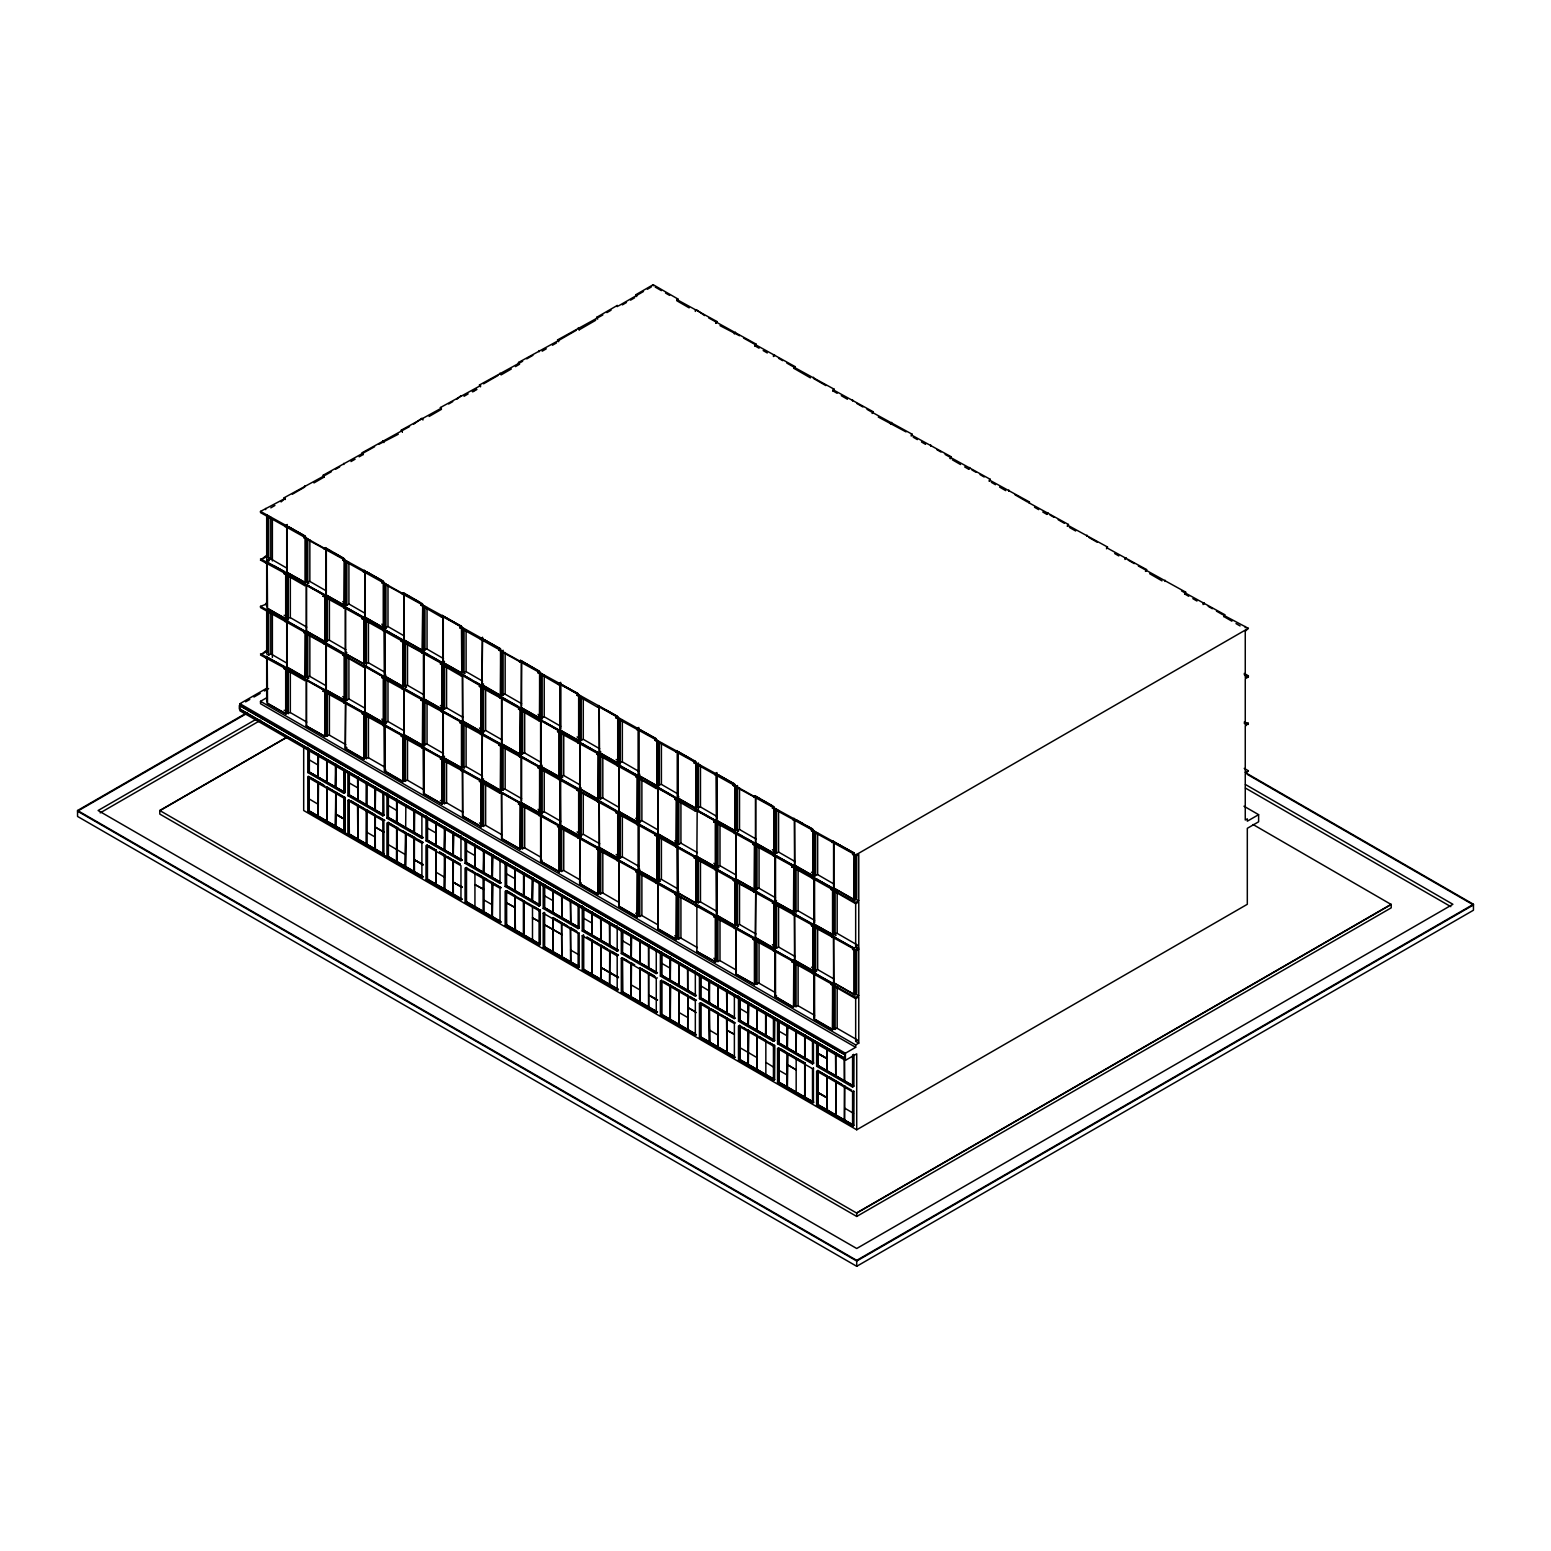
<?xml version="1.0" encoding="UTF-8"?>
<svg xmlns="http://www.w3.org/2000/svg" width="1551" height="1551" viewBox="0 0 1551 1551"><rect width="100%" height="100%" fill="white"/><g stroke="black" fill="none" stroke-linecap="round" stroke-linejoin="round"><path stroke-width="1.5" d="M500.023 648.492L498.995 650.276L500.023 648.492L442.462 616.445L441.434 617.046L420.864 605.181L421.891 603.397L403.396 592.715L402.368 593.316L342.752 560.066L343.779 558.302L325.283 547.619L324.256 548.201L260.51 512.605L260.51 511.403L285.19 498.356L281.08 501.923M285.19 499.538L284.163 497.755L324.256 475.808L324.256 476.991L313.961 482.923M324.256 476.991L323.228 475.207L374.625 446.727M362.275 452.659L363.302 454.443L362.275 452.659L409.561 426.544M401.341 430.112L402.368 431.895L401.341 430.112L441.434 408.146L440.406 407.545L441.434 409.328L429.104 416.463M440.406 407.545L480.5 385.598L480.5 386.781L479.453 384.997L522.629 361.267M518.519 363.632L518.519 362.449L558.612 340.503L558.612 341.685L557.585 339.902L602.816 314.969M596.65 318.537L596.65 317.354L617.201 305.489L618.229 306.07L643.471 291.491M636.724 296.571L635.697 294.806L653.184 284.705L677.845 298.955L676.818 300.739L689.148 307.854M292.383 494.207L304.713 487.072L304.713 485.89M325.283 475.207L331.449 471.64M335.559 469.274L339.669 466.909M378.735 444.342L398.258 434.261M413.671 424.179L421.891 418.227M448.627 403.997L452.737 401.612M456.847 399.247L460.957 395.679M483.582 383.814L497.968 375.516M526.739 358.882L532.904 355.334M559.64 339.902L576.08 330.402M606.926 312.604L611.036 310.219M647.349 289.261L651.246 287.013M270.805 507.856L274.915 505.471M350.972 461.558L355.082 459.193M359.192 456.808L363.302 454.443M464.04 396.281L468.15 393.896M472.26 391.531L476.37 389.165M511.326 368.983L501.051 374.915L501.051 373.733M515.436 366.598L519.546 364.233L518.519 362.449M542.171 351.185L546.282 348.801M552.447 345.233L556.557 342.868M578.135 328.036L579.163 329.82L595.623 320.32M622.339 304.888L626.449 302.503M630.559 300.138L634.669 297.773M472.784 391.821L476.894 389.456M260.51 511.403L304.713 535.735L303.686 537.518L304.713 535.735M677.845 298.955L676.818 299.537L716.911 321.503L715.883 323.287L716.911 321.503M324.256 594.498L323.228 596.282L324.256 594.498L260.51 560.066L266.694 555.336M260.51 560.066L266.694 556.518M260.51 558.883L285.19 571.951L284.163 573.715L304.713 585.599L305.741 584.998L363.302 617.046L362.275 618.83L363.302 617.046M287.245 568.383L270.805 558.883L268.75 560.066L266.694 558.883L266.694 514.913M286.004 618.946L267.199 608.438L267.199 562.16L267.509 608.263L286.004 618.946L286.004 572.649M303.686 537.518L382.845 580.85L381.817 582.633L382.845 580.85M344.593 559L344.283 605.472L325.788 594.789L325.788 548.492L330.208 550.702M284.163 573.715L285.19 573.133M287.032 572.067L286.722 525.944L286.722 572.241L305.547 582.749L305.547 536.452M421.891 698.357L420.864 700.121L421.891 698.357L364.33 666.31L363.302 666.891L342.752 655.026L343.779 653.242L325.283 642.56L324.256 643.161L260.51 607.546L260.51 606.363L266.694 603.998M708.691 317.936L755.977 344.051L754.949 345.834L755.977 344.051M342.752 560.066L343.779 559.484M719.994 325.652L739.517 335.753M286.722 572.241L305.547 582.749M306.768 538.061L306.768 582.032L307.796 581.431M326.311 590.931L309.851 581.431L306.768 582.032M325.07 595.216L324.76 641.668L306.264 630.986L306.264 584.708L323.015 594.014M308.823 583.215L307.796 583.816L307.796 538.643M383.659 627.845L364.853 617.337L364.853 571.059L365.164 617.162L383.659 627.845L383.659 581.547M325.788 594.789L344.593 605.297M260.51 606.363L305.547 631.412L305.237 677.884L286.722 667.201L286.722 620.904L287.032 667.008L305.547 677.69M306.768 627.127L290.328 617.647L287.245 618.229M743.627 338.118L795.023 366.598L793.996 368.382L795.023 366.598M324.256 689.458L323.228 691.223L324.256 689.458L260.51 655.026L266.694 650.276M262.565 653.843L266.694 651.459M342.752 601.614L346.862 605.181L348.917 603.998L365.357 613.479M323.228 596.282L402.368 639.594L401.341 641.377L402.368 639.594M303.686 632.478L304.713 630.695L303.686 632.478L363.302 665.709L364.33 665.108L382.845 675.79L381.817 677.574L461.791 721.622M306.264 630.986L325.07 641.494M260.51 653.843L285.19 666.891L284.163 668.675L304.713 680.54L305.741 679.958L364.136 712.704M266.694 609.873L266.694 653.843L268.75 655.026L270.805 653.843L287.245 663.343M286.004 713.906L267.199 703.398L267.199 657.101L267.509 703.223L286.004 713.906L286.004 667.609M381.817 582.633L460.957 625.945L459.93 627.728L460.957 625.945M422.725 606.422L422.415 650.567L403.919 639.884L403.919 593.606L418.615 601.73M326.311 596.805L326.311 640.776L327.339 640.195M326.311 640.776L329.394 640.195L345.834 649.695M284.163 668.675L285.19 668.093M1243.96 806.21L1258.617 814.663L1258.617 821.797L1247.314 828.312L1247.314 904.291L856.714 1129.787L856.714 1053.827L845.392 1060.361L239.959 710.823L239.959 703.689L267.237 687.946M245.601 701.847L249.789 699.443M253.957 697.039L260.219 693.413M264.407 691.009L268.575 688.586M834.089 389.165L833.061 390.93L834.089 389.165L793.996 367.199M420.864 605.181L421.891 604.58M422.725 604.115L422.415 650.567M404.423 636.046L387.983 626.546L385.928 627.728L381.817 624.161M260.51 701.323L855.667 1044.928L855.667 1047.313L260.51 703.689L260.51 701.323L266.791 697.698M362.275 618.83L421.891 652.06L422.919 651.459L441.434 662.141L440.406 663.925L460.957 675.79L461.985 675.208L500.023 697.155L501.051 696.573L519.546 707.256L518.519 709.04L539.089 720.905L540.116 720.304L597.678 752.351L596.65 754.135L597.678 752.351M403.182 686.608L384.377 676.1L384.377 629.803L384.687 675.926L403.182 686.608L403.182 640.311M342.752 655.026L343.779 654.425M363.826 617.938L345.311 607.255L345.311 653.553L364.136 664.041L364.136 620.07M306.768 633.002L306.768 676.992L307.796 676.391M1244.232 722.087L1248.342 723.27L1245.259 726.236L1245.259 772.534L1473.45 904.291L1473.45 910.224L856.714 1266.295L77.55 816.446L77.55 810.514L247.443 712.432M326.311 685.891L309.851 676.391L306.768 676.992M79.644 809.971L245.349 714.313M308.823 678.175L307.796 678.776L307.796 633.603M256.574 719.024L98.101 810.514L856.714 1248.497L1452.899 904.291L1245.434 784.496M100.195 812.879L260.742 720.168M403.919 639.884L422.725 650.392M345.311 653.553L364.136 664.041M365.357 619.353L365.357 663.343L366.385 662.742M384.9 672.242L368.44 662.742L365.357 663.343M383.659 722.805L364.853 712.297L364.853 665.999L365.164 712.122L383.659 722.805L383.659 676.507M326.098 689.575L325.788 643.452L325.788 689.749L344.593 700.257L344.593 656.267M287.245 669.218L287.245 713.189L288.273 712.588L284.163 710.222M287.245 713.189L290.328 712.588L306.768 722.087M872.127 413.497L873.155 411.713L833.061 389.747M424.974 649.094L423.946 649.695L427.048 649.094L443.489 658.593M401.341 641.377L480.5 684.708L479.453 686.473L480.5 684.708M431.973 656.926L442.248 662.859L441.938 709.33L423.442 698.648L423.442 652.351L427.863 654.561M381.817 677.574L382.845 676.992M325.788 689.749L344.593 700.257M342.752 696.573L346.862 700.121L348.917 698.939L365.357 708.439M323.228 691.223L403.182 735.271L402.892 781.723L384.377 771.041L384.377 724.763L384.687 770.866L403.182 781.549M364.136 715.03L363.826 759.176L345.311 748.493L345.621 702.021M856.714 1216.449L856.714 1212.882L1391.208 904.291L1391.208 907.839L856.714 1216.449L159.792 814.081L159.792 810.514L286.974 737.074M322.705 689.148L306.264 679.648L306.264 725.946L325.07 736.454L325.07 690.156M159.792 810.727L286.974 737.287M873.155 411.713L872.127 412.295L912.221 434.261L911.193 436.044M459.93 627.728L519.546 660.959L520.574 660.358L539.089 671.04L538.061 672.824L558.612 684.708L559.64 684.107L617.201 716.155L616.174 717.939L617.201 716.155M500.837 651.517L500.527 695.682L482.031 684.999L482.342 638.527M440.406 663.925L441.434 663.343M461.791 672.94L461.481 626.837L442.966 616.154L442.966 662.451L461.791 672.94L461.791 626.662L443.276 615.98L443.276 662.258M404.423 641.92L404.423 685.891L405.451 685.29M423.946 694.79L407.506 685.29L404.423 685.891M422.725 745.352L403.919 734.844L403.919 688.566L404.21 734.67L422.725 745.352L422.725 701.382M406.478 687.074L405.451 687.675L405.451 642.502M362.275 713.79L363.302 712.006L362.275 713.79L442.248 757.819M306.264 725.946L325.07 736.454M326.311 691.765L326.311 735.736L327.339 735.155M326.311 735.736L329.394 735.155L345.834 744.635M309.347 759.893L317.974 764.992M878.293 417.045L906.036 431.895M463.012 628.252L463.012 672.242L464.04 671.641M482.555 681.141L466.095 671.641L463.012 672.242M481.314 731.704L462.508 721.196L462.508 674.898L462.818 721.021L481.314 731.704L481.314 685.406M465.067 673.425L464.04 674.026L464.04 628.853M422.725 699.055L422.415 745.527M423.442 698.648L442.248 709.156M404.423 730.986L387.983 721.486L385.928 722.688L381.817 719.121M345.311 748.493L345.834 655.569M307.796 772.534L308.823 771.933L344.807 792.716L343.779 793.298L307.796 772.534L307.796 747.291M345.02 792.348L309.037 771.933L344.71 792.542L345.02 769.567M422.046 877.847L307.796 811.696L307.796 777.284L308.823 776.683L308.823 811.115L344.807 831.879L344.807 797.466L326.873 786.958L326.912 821.429L326.912 787.249L333.736 791.184M308.94 776.857L309.25 810.863L307.796 811.696M318.285 776.935L317.974 753.96M912.221 434.261L911.193 434.862L951.267 456.808L950.24 458.592L951.267 456.808M498.995 650.276L578.135 693.607L577.108 695.391L597.678 707.256L598.705 706.655L656.267 738.703L655.239 740.486L656.267 738.703M521.407 661.075L539.593 671.932L539.593 718.229L539.903 671.757L521.407 661.075L521.097 707.547L539.593 718.229M482.031 684.999L482.555 637.228M440.406 705.472L444.517 709.04L446.572 707.838L463.012 717.337M420.864 700.121L500.023 743.452L498.995 745.236L500.023 743.452M401.341 736.337L402.368 734.554L401.341 736.337L480.5 779.649L479.453 781.433L500.023 793.298L501.051 792.716L558.612 824.764L557.585 826.528L558.612 824.764M365.357 714.313L365.357 758.284L366.385 757.702M365.357 758.284L368.44 757.702L384.9 767.183M309.25 798.998L317.974 804.174M538.061 672.824L539.089 672.242M349.324 782.984L357.854 787.908M502.078 650.819L502.078 694.79L503.106 694.189M502.078 694.79L505.161 694.189L521.601 703.689M479.453 686.473L558.612 729.804L557.585 731.587L558.612 729.804M520.38 710.28L520.07 754.426L501.555 743.743L501.555 697.465L516.27 705.589M459.93 722.688L460.957 720.905L459.93 722.688L539.903 766.717L539.593 813.189L521.097 802.507L521.097 756.209L539.593 766.892L539.593 813.189M424.974 744.053L423.946 744.635L427.048 744.053L443.489 753.534M442.248 804.097L423.442 793.608L423.442 747.311L423.753 793.414L442.248 804.097L442.248 760.126M307.796 777.284L343.779 798.048L345.02 797.35L345.02 831.53L308.94 811.057M347.889 772.728L347.889 795.682L349.324 794.849L384.066 814.915M318.285 816.097L317.974 782.092M347.889 800.432L348.917 799.831L348.917 834.264L383.873 854.427L383.873 820.014L382.845 820.595L347.889 800.432L347.889 834.845L349.324 834.011L384.066 854.078M349.014 800.006L349.324 834.011M357.854 799.773L357.544 776.799M578.969 696.632L578.659 740.777L560.144 730.094L560.144 683.817L576.914 693.123M518.519 709.04L519.546 708.439M520.38 707.954L520.07 754.426M521.097 707.547L539.903 718.055M327.028 821.138L326.718 787.132M502.078 739.885L485.637 730.405L483.582 731.587L479.453 728.02M441.434 757.101L440.406 758.885L519.546 802.197L518.519 803.98L519.546 802.197M500.837 744.17L500.527 790.642L482.031 779.959L482.342 733.487M440.406 758.885L441.434 758.284M461.481 721.797L442.966 711.114L442.966 757.392L461.791 767.9L461.791 723.929M404.423 736.861L404.423 780.851L405.451 780.25M404.423 780.851L407.506 780.25L423.946 789.75M366.598 804.814L366.288 782.208M375.342 809.855L375.032 787.249M945.102 454.443L990.333 479.356L989.305 481.14L990.333 479.356M577.108 695.391L578.135 694.79M964.644 466.909L968.755 469.274L969.782 467.491M388.39 805.531L396.61 810.398M344.807 831.879L343.779 832.48L343.779 798.048M560.667 726.236L544.227 716.756L542.171 717.939L538.061 714.371M375.226 815.147L375.226 849.328L375.342 814.857L366.811 809.913L366.501 844.287L366.598 809.796M501.555 743.743L520.38 754.251M442.966 757.392L461.791 767.9M463.012 723.212L463.012 767.183L464.04 766.601M482.555 776.101L466.095 766.601L463.012 767.183M347.889 795.682L382.845 815.865L383.873 815.264L383.756 792.29M481.314 826.664L462.508 816.156L462.508 769.858L462.818 815.981L481.314 826.664L481.314 780.366M386.955 792.988L386.955 818.23L388.39 817.396L423.132 837.462M375.226 827.245L384.066 831.995M366.811 832.228L375.342 837.172M357.854 838.936L357.544 804.93L350.72 800.995M396.61 799.366L396.61 822.495L397.134 799.657M618.015 763.15L599.209 752.642L599.209 706.364L599.52 752.468L618.015 763.15L618.015 716.872M560.144 730.094L578.969 740.602M522.629 752.952L521.601 753.534L524.684 752.952L541.144 762.452M366.598 843.996L366.288 809.99M396.823 827.614L396.61 861.677L396.61 827.497L403.648 831.549M498.995 745.236L578.135 788.548L577.108 790.331L578.135 788.548M479.453 781.433L480.5 780.832M482.031 779.959L482.555 687.015M443.489 759.408L443.489 803.399L444.517 802.798L440.406 800.432M443.489 803.399L446.572 802.798L463.012 812.297M405.664 827.362L405.858 804.698M375.342 849.037L375.032 815.031M405.664 832.364L405.354 866.718L405.858 834.748M388.39 844.694L405.354 854.601M414.388 832.422L414.078 809.796M1029.399 503.106L1029.399 501.923L989.305 479.957M427.553 828.137L436.083 833.061M383.873 854.427L382.845 855.028L382.845 820.595M577.108 736.919L581.218 740.486L583.273 739.304L599.733 748.784M407.254 833.643L414.388 837.404L414.291 871.875L414.291 837.695M539.089 766L538.061 767.784L597.678 801.014L598.705 800.432L617.201 811.115L616.174 812.879L696.147 856.928M557.585 731.587L636.724 774.899L635.697 776.683L656.267 788.548L657.294 787.966L714.856 820.014L713.828 821.797L714.856 820.014M598.492 755.376L598.182 799.54L579.686 788.858L579.996 742.386M538.061 767.784L539.089 767.183M557.061 729.513L540.62 720.013L540.62 766.31L559.426 776.799L559.426 730.521M502.078 745.76L502.078 789.75L503.106 789.149M423.132 876.625L388.39 856.559L386.955 857.393L386.955 822.98L421.891 843.162L422.919 842.561L417.704 839.673M502.078 789.75L505.161 789.149L521.601 798.649M386.955 818.23L421.891 838.412L422.919 837.811L387.983 817.629L388.08 794.442M520.38 849.211L501.555 838.703L501.555 792.406L501.865 838.529L520.38 849.211L520.38 805.24M426.002 815.535L426.002 840.778L427.048 840.196L461.985 860.359M427.242 819.258L427.242 840.196L462.198 860.01M1029.399 501.923L1028.371 502.505L1068.445 524.471L1067.418 526.254L1068.445 524.471M436.083 844.927L435.773 821.972M616.174 717.939L695.333 761.25L694.286 763.034L695.333 761.25M657.081 741.727L656.771 785.892L638.275 775.209L638.275 728.912L655.026 738.237M414.602 859.836L422.822 864.935M540.62 766.31L559.426 776.799M560.667 732.111L560.667 776.101L561.695 775.5M580.19 785L563.75 775.5L560.667 776.101M562.722 777.284L561.695 777.865L561.695 732.712M520.38 802.914L520.07 849.386M521.097 802.507L539.903 813.015M482.555 781.975L482.555 825.946L483.582 825.345L479.453 822.98M482.555 825.946L485.637 825.345L502.078 834.845M414.388 871.584L414.078 837.579M1042.757 512.004L1046.867 514.37L1047.894 512.605M638.779 771.351L622.339 761.851L619.256 762.452M596.65 754.135L656.267 787.365L657.294 786.784L675.79 797.466L674.763 799.23L695.333 811.115L696.36 810.514L753.922 842.561L752.894 844.345L753.922 842.561M618.752 765.108L637.558 775.616L637.248 822.088L618.752 811.406L618.752 765.108L637.248 775.791L637.248 822.088M579.686 788.858L580.19 695.914M436.296 872.36L444.42 877.168M426.002 879.96L460.957 900.123L460.957 865.71L426.002 845.528L426.002 879.96L427.456 879.126L462.198 899.173M560.667 821.196L544.227 811.696L542.171 812.879L538.061 809.331M518.519 803.98L597.678 847.311L596.65 849.095L597.678 847.311M474.742 855.493L466.211 850.568M465.067 840.39L465.067 863.325L466.502 862.511L499.538 881.569M436.083 884.109L435.773 850.103L428.871 846.109M435.986 884.4L436.296 850.045M655.239 740.486L734.379 783.798L733.352 785.582L734.379 783.798M635.697 776.683L636.724 776.101M638.275 775.209L657.081 785.698M453.668 882.383L461.888 887.482M599.733 754.678L599.733 798.649L600.76 798.048M599.733 798.649L602.816 798.048L619.256 807.548M474.936 872.709L474.936 906.889M577.108 790.331L656.267 833.663L655.239 835.446L656.267 833.663M618.015 858.11L599.209 847.602L599.209 801.324L599.52 847.428L618.015 858.11L618.015 811.813M560.454 824.88L560.144 778.757L560.144 825.054L578.969 835.562L578.969 789.265M521.601 804.523L521.601 848.494L522.629 847.893M521.601 848.494L524.684 847.893L541.144 857.393M483.466 877.633L483.679 911.93M483.679 877.75L483.466 911.814L483.466 877.401L487.053 879.591M1106.483 548.802L1107.511 547.018L1067.418 525.052M658.322 741.01L658.322 785L659.349 784.399M658.322 785L661.405 784.399L677.845 793.899M476.642 873.698L492.52 882.5L492.423 917.223M676.624 800.49L676.314 844.636L657.798 833.953L657.798 787.656L672.494 795.799M483.776 889.324L474.936 884.574L483.776 889.557M616.174 812.879L617.201 812.297M618.752 811.406L637.558 821.914M560.144 825.054L578.969 835.562M465.067 902.508L500.023 922.671L500.023 888.258L465.067 868.075L465.067 902.508L466.502 901.674L499.577 920.751M599.733 843.744L583.273 834.244L581.218 835.446L577.108 831.879M557.585 826.528L637.558 870.576L637.248 917.048L618.752 906.366L618.752 860.068L619.043 906.172L637.558 916.854M598.492 848.029L598.182 894.481L579.686 883.799L579.996 837.346M555.006 823.271L540.62 814.973L540.62 861.251L559.426 871.759L559.426 825.462M514.816 878.641L506.285 873.717M505.161 886.474L506.595 885.64L540.31 905.105L539.089 906.055L505.161 886.474L505.161 863.539M1107.511 547.018L1106.483 547.619L1146.577 569.566L1145.549 571.35L1146.577 569.566M694.286 763.034L753.922 796.264L754.949 795.682L773.445 806.365L772.417 808.129L853.612 852.643L852.585 854.427L853.612 852.643M492.21 904.756L483.679 899.832M674.763 799.23L675.79 798.649M696.147 808.265L695.837 762.142L677.341 751.46L677.341 797.757L696.147 808.265L696.147 761.968M658.322 830.095L641.881 820.595L639.807 821.797L635.697 818.23M515.029 895.858L515.339 929.863L514.816 895.741L506.285 890.817L506.285 924.997L540.116 944.637L540.116 910.224M540.62 861.251L559.426 871.759M560.667 824.764L560.667 871.042L563.75 870.46L580.19 879.94M515.126 907.432L506.285 902.682L515.126 907.665M697.388 763.577L697.388 807.548L698.415 806.947M716.911 816.446L700.47 806.947L697.388 807.548M713.615 819.529L696.864 810.223L713.305 819.703M532.497 905.939L532.497 940.119M657.798 833.953L658.322 786.183M616.174 854.427L620.284 857.994L622.339 856.811L638.779 866.292M505.161 925.656L506.595 924.823L540.31 944.288L539.089 945.238L505.161 925.656L505.161 891.224L539.089 910.805L540.31 910.088L540.31 944.288M596.65 849.095L675.79 892.407L674.763 894.19L675.79 892.407M579.686 883.799L580.19 790.874M552.854 900.608L544.323 895.683M543.199 885.485L543.199 908.44L544.634 907.606L579.376 927.672L544.323 907.781L544.323 884.632M532.497 918.056L540.31 922.205M543.199 913.19L578.135 933.353L579.163 932.771L579.163 967.184L578.135 967.785L543.199 947.603L543.199 913.19L544.227 912.589M733.352 785.582L812.511 828.913L811.483 830.696L812.511 828.913M774.259 807.063L773.949 853.535L755.453 842.852L755.453 796.574L759.874 798.765M540.31 921.973L532.497 917.804M716.698 820.13L716.388 774.007L716.388 820.305L735.213 830.813L735.213 784.515M674.763 840.778L678.873 844.345L680.928 843.162L697.388 852.643M552.854 917.688L553.067 952.004M636.724 869.859L635.697 871.643L695.333 904.873L696.36 904.272L714.856 914.954L713.828 916.738L793.802 960.786M655.239 835.446L735.213 879.475L734.903 925.947L716.388 915.264L716.388 868.967L716.698 915.09L735.213 925.773M696.147 903.205L677.341 892.717L677.341 846.419L677.651 892.523L696.147 903.205L696.147 859.235M635.697 871.643L636.724 871.042M654.716 833.352L638.275 823.872L638.275 870.15L657.081 880.658L657.081 834.38M599.733 849.618L599.733 893.589L600.76 893.008M599.733 893.589L602.816 893.008L619.256 902.508M561.908 917.572L561.598 894.966M562.102 917.688L561.908 894.791M561.598 922.729L561.792 957.045L561.598 922.729L553.067 917.804L567.123 925.811M570.632 922.612L570.322 900.007M570.846 922.729L570.632 899.832M1185.643 592.114L1184.615 593.897L1185.643 592.114L1138.356 565.999M772.417 808.129L773.445 807.548M583.699 918.289L592.23 923.213M716.388 820.305L735.213 830.813M736.434 786.124L736.434 830.095L737.462 829.494M755.977 838.994L739.517 829.494L736.434 830.095M713.828 821.797L792.968 865.109L791.941 866.893L792.968 865.109M754.736 845.586L754.426 889.731L735.93 879.049L735.93 832.771L742.406 836.144M738.489 831.278L737.462 831.879L737.462 785.523M561.908 934.439L544.323 924.629L561.908 934.671M694.286 857.994L695.333 856.21L694.286 857.994L753.922 891.224L754.949 890.623L773.445 901.305L772.417 903.089L854.446 948.32M715.67 867.009L696.864 856.501L715.67 867.009L715.67 820.712M638.275 870.15L657.081 880.658M658.322 835.97L658.322 879.94L659.349 879.359M543.199 947.603L544.634 946.769L579.376 966.835L544.323 946.944M677.845 888.859L661.405 879.359L658.322 879.94M543.199 908.44L578.135 928.622L579.163 928.021L579.066 905.047M658.109 882.441L657.798 928.913L676.314 939.596L676.624 893.124M660.377 881.142L659.349 881.724L659.349 836.571M582.245 905.745L582.245 930.988L583.699 930.154L618.442 950.22M582.245 935.738L583.699 935.137L583.699 969.317L582.245 970.15L582.245 935.738L617.201 955.92L618.229 955.319L611.307 951.442M813.325 875.908L794.519 865.4L794.519 819.122L794.829 865.225L813.325 875.908L813.325 829.63M755.453 842.852L774.259 853.36M736.434 875.21L719.994 865.71L716.911 866.292M716.911 867.494L718.966 867.494M638.779 872.166L638.779 916.156L639.807 915.555L635.697 913.19M638.779 916.156L641.881 915.555L658.322 925.055M579.066 954.912L570.535 949.987M570.632 961.794L570.322 927.789M570.846 961.911L570.632 927.595M609.388 922.554L609.698 945.179M609.601 945.47L609.911 922.496M1181.532 590.931L1224.689 614.661L1223.661 616.445L1224.689 614.661M772.417 849.677L776.528 853.244L778.583 852.061L795.023 861.542M609.911 950.278L609.601 984.633L609.698 950.162M752.894 844.345L832.034 887.657L831.006 889.44L832.034 887.657M733.352 880.541L734.379 878.758L733.352 880.541L812.511 923.873L811.483 925.637L812.511 923.873M735.93 879.049L754.736 889.557M697.388 858.517L697.388 902.508L698.415 901.906M697.388 902.508L700.47 901.906L716.911 911.406M582.245 930.988L617.201 951.17L618.229 950.569L583.389 930.329L583.389 907.18M674.763 894.19L753.922 937.521L752.894 939.286L753.922 937.521M657.798 928.913L658.322 881.142M631.083 945.761L622.552 940.837M621.311 930.6L621.311 953.535L622.862 952.76L657.488 972.768M601.168 967.553L618.132 977.692M622.339 957.684L622.339 992.117L657.294 1012.299L656.267 1012.881L621.311 992.698L621.311 958.285L626.449 960.069M811.483 830.696L855.667 855.028L1248.342 628.329L1245.259 631.296L1245.259 677.574L1248.342 675.79L1248.342 676.992L1245.259 678.756L1245.259 725.054L1248.342 723.27M833.585 841.67L854.446 853.36L854.136 899.832L833.585 887.967L833.585 841.67L854.136 853.535L854.136 899.832M757.004 888.258L755.977 888.859L759.059 888.258L775.5 897.758M607.682 949.348L600.857 945.412L600.954 979.301M600.857 979.592L600.954 945.121M630.986 962.803L631.179 997.099L631.49 962.744M774.259 904.33L773.949 948.495L755.453 937.812L755.764 891.34M713.828 916.738L714.856 916.156M677.845 894.733L677.845 938.704L678.873 938.103L674.763 935.738M677.845 938.704L680.928 938.103L697.388 947.603M661.812 963.384L670.342 968.309M814.566 831.22L814.566 875.191L815.593 874.609L811.483 872.224M1248.342 628.329L1223.661 615.262M582.245 970.15L617.201 990.333L618.229 989.732L583.273 969.569L583.273 935.137M814.566 875.191L817.648 874.609L834.089 884.109M791.941 866.893L855.667 902.508L858.769 900.724L858.769 854.427L855.667 856.21L852.585 854.427M772.417 903.089L773.445 902.508M774.977 901.616L793.802 912.104L774.977 901.616L774.977 855.318L793.492 866.001M631.49 985.059L640.02 989.984M736.434 881.084L736.434 925.055L737.462 924.454M621.311 992.698L622.746 991.884L657.488 1011.931M755.977 933.954L739.517 924.454L736.434 925.055M738.489 926.238L737.462 926.839L737.462 881.666M715.67 961.969L696.864 951.461L715.67 961.969L715.67 915.672M621.311 958.285L656.267 978.468L657.294 977.867M660.377 953.148L660.377 976.083L661.812 975.269L694.848 994.327M670.342 980.193L670.032 957.219M833.585 887.967L854.446 899.658M648.958 995.141L657.178 1000.24M795.023 867.416L795.023 911.406L796.051 910.805M814.566 920.305L798.106 910.805L795.023 911.406M813.325 970.868L794.519 960.36L794.519 914.062L794.829 960.185L813.325 970.868L813.325 924.57M755.453 937.812L755.977 844.868M716.911 917.281L716.911 961.252L717.939 960.651L713.828 958.285M716.911 961.252L719.994 960.651L736.434 970.15M700.878 985.932L709.098 990.798M814.353 923.989L814.042 877.866L814.042 924.163L832.848 934.671L832.848 888.374M660.377 1015.265L695.333 1035.428L695.333 1001.015L660.377 980.833L660.377 1015.265L661.812 1014.432L694.848 1033.509M772.417 944.637L776.528 948.204L778.583 947.002L795.023 956.502M752.894 939.286L832.848 983.334L832.557 1029.806L814.042 1019.123L814.042 972.826L814.353 1018.929L832.848 1029.612M774.977 950.278L775.287 996.382L793.492 1007.239L774.977 996.556L774.977 950.278L793.492 960.961M752.371 937.211L735.93 927.731L735.93 974.009L754.736 984.517L754.736 938.219M699.443 975.695L699.443 998.65L700.878 997.816L733.914 1016.894M679.28 1012.648L687.81 1017.572M670.342 1019.356L670.032 985.35M699.443 1003.381L734.379 1023.563L734.379 1057.995L699.443 1037.813L699.443 1003.381L704.581 1005.164M709.408 1002.741L709.098 981.977M814.042 924.163L832.848 934.671M834.089 889.983L834.089 933.954L835.117 933.353M831.006 889.44L855.667 903.69L858.769 901.906L858.769 948.204L855.667 946.42L857.742 945.238L837.172 933.353L834.089 933.954M699.443 1037.813L700.878 1036.979L700.878 1002.799L709.408 1007.723L709.602 1042.02L709.311 1008.014M811.483 925.637L855.667 949.968L858.769 948.204M854.446 994.598L833.585 982.907L833.585 936.63L833.876 982.733L854.446 994.598L854.446 950.627M836.144 935.137L835.117 935.738L835.117 889.382M791.941 961.853L792.968 960.069L791.941 961.853L855.667 997.448L858.769 995.664L858.769 949.386L855.667 947.603L855.667 902.43M735.93 974.009L754.736 984.517M755.977 939.828L755.977 983.799L757.004 983.218M755.977 983.799L759.059 983.218L775.5 992.698M718.152 1007.782L717.842 985.176M726.876 1012.822L726.566 990.217M739.943 1008.499L748.164 1013.365M709.602 1030.155L717.842 1035.021M834.089 979.049L817.648 969.569L814.566 970.15M852.585 949.386L853.612 947.603L852.585 949.386L855.667 951.17L858.769 949.386M1244.232 723.27L1248.342 724.453M814.566 971.333L816.621 971.333M738.489 995.955L738.489 1021.198L739.943 1020.364L774.686 1040.43L739.633 1020.539L739.633 997.39M726.779 1030.213L733.914 1033.974M709.408 1041.904L709.098 1007.898M718.152 1046.944L717.842 1012.939L711.017 1009.003M831.006 984.4L832.034 982.617L831.006 984.4L855.667 998.631L858.769 996.866L858.769 1043.144L855.667 1044.928M795.023 962.376L795.023 1006.347L796.051 1005.765M795.023 1006.347L798.106 1005.765L814.566 1015.265M726.876 1051.985L726.566 1017.979M748.357 1030.562L757.198 1035.312L757.101 1069.802M757.101 1035.622L756.888 1069.686L756.888 1035.486M739.943 1047.662L756.888 1057.569M765.845 1040.663L765.845 1074.843M738.489 1060.361L773.445 1080.543L774.472 1079.942L774.686 1045.413L773.445 1046.111L738.489 1025.948L738.489 1060.361L739.943 1059.527L774.686 1079.593L739.633 1059.701L739.517 1025.347M738.489 1021.198L773.445 1041.361L774.472 1040.779L774.686 1017.63M787.21 1035.913L778.68 1030.988M1245.259 772.534L1248.342 770.75L1245.259 773.716L1245.259 820.014L1247.314 818.831L1247.314 821.196L1258.617 814.663M777.555 1020.791L777.555 1043.745L778.99 1042.912L813.732 1062.978M777.555 1048.495L778.583 1047.894L778.583 1082.327L813.538 1102.49L812.511 1103.091L777.555 1082.908L777.555 1048.495L812.511 1068.678L813.538 1068.077M766.155 1062.551L774.376 1067.67M834.089 984.924L834.089 1028.914L835.117 1028.313M834.089 1028.914L837.172 1028.313L857.742 1040.178L855.667 1041.361L855.667 997.39M796.167 1058.17L796.167 1092.35M787.21 1075.076L778.68 1070.151M777.555 1082.908L778.99 1082.075L813.732 1102.141M777.555 1043.745L812.511 1063.928L813.538 1063.327L778.583 1043.144L778.583 1020.209M816.621 1066.293L818.056 1065.459L853.825 1086.127L852.585 1087.057L816.621 1066.293L816.621 1043.358M239.959 703.689L845.392 1053.245L855.667 1047.313M239.959 709.04L845.392 1058.577L239.339 709.04L239.339 705.472L845.392 1055.029L239.959 705.472M826.799 1075.851L827.303 1109.973L826.799 1075.851L817.745 1070.636L817.745 1104.816L853.612 1125.638L853.612 1091.225L853.515 1125.464L817.745 1104.816L817.648 1070.442L827.633 1076.22M836.047 1080.834L835.737 1115.188L835.834 1080.717M816.621 1105.456L818.056 1104.642L853.825 1125.289L852.585 1126.239L816.621 1105.456L816.621 1071.043L852.585 1091.807L853.825 1091.109M844.772 1108.189L853.515 1113.366M77.55 810.514L856.714 1260.362L1473.45 904.291M655.239 287.09L661.405 290.638M665.515 293.023L669.625 295.388M704.581 315.57L696.36 309.638M778.583 358.3L782.693 360.666M786.803 363.05L792.968 366.598M825.869 385.598L813.538 378.483L813.538 377.281M856.714 403.396L862.879 406.963M866.99 409.328L871.1 411.713M936.882 449.693L940.992 452.058M971.837 469.875L975.947 472.241M980.058 474.606L984.168 476.991M1014.994 494.788L1027.344 501.923M1049.949 514.971L1054.06 517.336M1058.17 519.721L1064.335 523.288M1089.015 537.518L1097.236 542.268M1128.081 560.066L1134.246 563.633M1208.248 606.363L1212.359 608.729M1216.469 611.113L1222.634 614.661M754.949 345.834L759.059 348.2M763.17 350.584L767.28 352.949M793.996 368.382L810.456 377.882M833.061 390.93L837.172 393.314M841.282 395.679L847.447 399.247M913.248 437.227L917.358 439.592M921.468 441.977L925.579 444.342M952.295 459.775L960.515 464.524M991.36 482.322L995.471 484.707M999.581 487.072L1005.746 490.639M1034.536 507.255L1038.647 509.62M1069.473 527.437L1075.657 530.985M1114.704 553.552L1118.814 555.917M1149.659 573.715L1161.99 580.85M1184.615 593.897L1188.725 596.282M1192.835 598.647L1196.945 601.013M1223.661 616.445L1231.901 621.195M1236.011 623.58L1240.121 625.945M635.697 294.806L636.724 295.388M1244.232 673.425L1248.342 675.79M1244.232 674.607L1248.342 676.992M596.65 317.354L597.678 319.138M557.585 339.902L558.612 340.503M1244.232 768.385L1248.342 770.75M1247.237 774.356L1473.45 904.95L856.714 1261.021L77.55 811.173M1245.434 788.063L1450.805 906.637M1253.092 824.531L1391.208 904.504L856.714 1213.095L159.792 810.514M479.453 384.997L480.5 385.598M323.228 475.207L324.256 475.808M284.163 497.755L285.19 498.356M289.087 526.952L303.492 535.269M334.318 553.067L342.538 557.817M367.219 572.067L381.604 580.365M484.397 639.71L500.837 649.21M605.685 709.738L615.96 715.67M689.982 758.4L677.651 751.285L677.651 797.582M718.753 775.015L733.158 783.333M763.984 801.13L772.204 805.88M796.884 820.13L803.05 823.678M807.16 826.063L811.27 828.428M288.777 527.127L305.237 536.627L305.237 582.924M325.788 548.492L344.283 559.174L344.283 605.472M364.853 571.059L381.294 580.539M403.919 593.606L420.36 603.106M482.031 638.702L500.527 649.384M560.144 683.817L578.659 694.499L578.659 740.777M599.209 706.364L615.669 715.864M638.275 728.912L654.716 738.412M718.443 775.209L734.903 784.69L734.903 830.987M755.453 796.574L773.949 807.257L773.949 853.535M794.519 819.122L810.96 828.622M268.75 557.701L269.777 558.302M616.174 759.467L620.284 761.851M443.489 660.959L444.517 661.56M482.555 683.506L483.582 684.107M599.733 751.169L600.76 751.77M639.807 774.317L638.779 773.716L638.779 727.419M678.873 796.865L677.845 796.264L677.845 752.293M858.769 900.724L855.667 898.94L856.714 898.339L856.714 854.368M266.694 560.066L268.75 561.268L268.75 516.095M384.9 628.329L385.928 628.911L385.928 583.758M482.342 684.825L500.837 695.507M442.966 662.451L461.481 673.134M677.341 797.757L695.837 808.439M273.674 565.533L283.949 571.466M364.136 617.763L345.621 607.081L345.621 653.359M386.742 630.811L401.127 639.128M464.873 675.926L471.039 679.474M475.149 681.858L479.259 684.224M545.041 722.204L557.371 729.319M582.052 743.569L598.492 753.069M746.516 838.529L752.681 842.077M816.408 878.874L830.793 887.191M267.199 562.16L283.639 571.64M306.264 584.708L322.705 594.188M384.377 629.803L402.892 640.485L402.892 686.783M423.442 652.351L441.938 663.033L441.938 709.33M462.508 674.898L481.004 685.581L481.004 731.878M501.555 697.465L518.015 706.946M579.686 742.561L598.182 753.243M657.798 787.656L676.314 798.338M735.93 832.771L752.371 842.271M816.097 879.049L832.557 888.549L832.557 934.846M284.163 615.262L288.273 617.647M713.828 863.325L717.939 865.71M345.834 652.06L346.862 652.661M385.928 675.208L384.9 674.607L384.9 583.157M542.171 765.418L541.144 764.817L541.144 720.847M580.19 787.365L581.218 787.966M776.528 900.724L775.5 900.123L775.5 856.152M482.555 732.169L483.582 732.77L483.582 687.616M579.996 788.683L598.492 799.366M658.109 833.779L676.624 844.461M286.722 620.904L305.237 631.587L305.237 677.884M327.843 644.634L344.283 654.134M364.853 665.999L381.294 675.499M403.919 688.566L420.36 698.047M482.031 733.662L500.527 744.344L500.527 790.642M562.218 779.959L578.659 789.44L578.659 835.737M599.209 801.324L615.669 810.805M677.341 846.419L695.837 857.102M716.388 868.967L734.903 879.65L734.903 925.947M755.453 891.515L773.949 902.197M794.519 914.062L810.96 923.562M833.585 936.63L854.136 948.495M811.483 967.184L815.593 969.569M443.489 755.919L444.517 756.5M482.555 778.466L483.582 779.067M639.807 869.258L638.779 868.676L638.779 824.705M678.873 891.825L677.845 891.224L677.845 799.773M858.769 995.664L855.667 993.9L856.714 993.299L856.714 949.328M384.9 723.27L385.928 723.871L385.928 678.698M482.342 779.765L500.837 790.448M580.19 836.028L581.218 836.629L581.218 791.456M755.764 937.638L774.259 948.32M267.199 657.101L283.639 666.6M345.311 702.215L363.826 712.898M384.377 724.763L402.892 735.445L402.892 781.723M423.442 747.311L441.938 757.993M462.508 769.858L481.004 780.541L481.004 826.838M501.555 792.406L518.015 801.906M579.686 837.521L596.127 847.02M618.752 860.068L637.248 870.751L637.248 917.048M659.854 883.799L676.314 893.298L676.314 939.596M713.305 914.663L696.864 905.164L696.864 951.461M814.042 972.826L832.557 983.508L832.557 1029.806M345.834 747.02L346.862 747.601M385.928 770.168L384.9 769.567L384.9 678.117M542.171 860.359L541.144 859.777L541.144 815.787M580.19 882.325L581.218 882.926M776.528 995.664L775.5 995.083L775.5 951.112M855.667 1041.361L858.769 1043.144M345.621 748.319L364.136 759.001M579.996 883.624L598.492 894.307M658.109 928.739L676.624 939.421M817.745 1053.536L827.11 1058.81M348.917 772.146L348.917 795.081L383.756 815.089M388.08 817.571L422.822 837.637M427.242 840.196L461.888 860.185M500.954 882.732L466.211 862.686L466.211 839.537M540 905.299L506.285 885.834L506.188 862.938M661.501 975.443L696.244 995.49M700.567 997.991L733.604 1017.068M348.917 795.081L383.873 815.264M501.051 882.926L466.095 862.744L466.095 839.789M544.227 907.839L579.163 928.021M583.273 930.387L618.229 950.569M696.36 995.684L661.405 975.501L661.501 952.295M735.407 1018.232L700.47 998.049L700.567 977.052M739.517 1020.597L774.472 1040.779M426.002 840.778L460.957 860.96L460.957 835.718M465.067 863.325L500.023 883.508L500.023 860.572M621.311 953.535L656.267 973.718L656.267 950.763M660.377 976.083L695.333 996.265L695.333 971.023M699.443 998.65L734.379 1018.813L734.379 995.878M308.261 776.198L323.616 784.98M351.03 800.82L357.913 804.872L357.758 839.246L358.068 804.872M359.192 805.764L366.191 809.641M377.707 816.446L384.803 820.401M398.258 828.312L387.983 822.379L387.983 856.811L422.919 876.974L421.891 877.575L421.891 843.162M402.368 830.696L406.478 833.061M407.564 833.527L423.132 842.445M428.716 845.799L435.87 850.045M439.67 851.984L444.71 854.911L444.614 889.382M447.929 857.005L459.988 863.946M471.892 870.828L475.75 873.058M476.952 873.523L482.07 876.47M494.149 883.682L501.051 887.657M511.714 893.589L506.595 890.623L506.595 924.823M512.179 894.093L516.173 896.4M520.147 898.688L524.141 900.995M528.135 903.302L538.119 909.06M571.136 928.138L577.166 931.608M587.112 937.114L599.733 944.637M601.168 945.238L607.953 949.386M611.617 951.267L618.442 955.203M630.559 962.434L634.669 964.819M640.834 968.367L654.076 975.773M663.518 981.221L669.625 985.001M688.121 995.684L670.555 985.292L670.245 1019.647L670.342 985.176M689.73 996.362L696.36 1000.414L689.42 996.537M710.746 1008.732L718.152 1012.764L718.035 1047.255L718.346 1012.881M718.966 1013.482L735.407 1022.981M743.627 1027.712L758.032 1036.029M759.118 1036.417L766.252 1040.779M770.362 1043.144L774.472 1045.529M780.696 1048.883L785.814 1051.83M788.858 1053.827L805.008 1062.92L804.891 1097.391M829.01 1076.782L841.631 1084.304M310.743 777.904L325.012 786.144M337.459 793.337L344.71 797.524M359.464 806.035L362.876 808.013M366.501 810.107L382.05 819.083M388.08 822.553L394.904 826.509M439.36 852.158L451.438 859.138M460.182 864.178L453.357 860.243L453.144 894.307L453.144 860.126L453.357 894.423M473.036 871.604L466.211 867.668L466.211 901.848L500.954 921.914M492.52 882.849L500.954 887.715M516.735 896.846L521.853 899.793M527.185 902.876L523.773 900.898L523.559 934.962L523.559 900.782L523.773 935.079M534.378 907.025L540 910.282M563.498 923.834L575.654 930.852M586.801 937.289L598.938 944.307M629.26 961.814L622.436 957.878L622.746 991.884M641.629 968.948L646.748 971.895M648.648 973L655.472 976.936M663.208 981.415L677.07 989.402M685.813 994.443L678.989 990.507L678.989 1024.688L679.086 990.217M721.448 1015.033L733.604 1022.051M739.633 1025.521L744.751 1028.487M758.807 1036.591L774.376 1045.587L774.376 1079.767M780.386 1049.058L787.21 1052.993L787.21 1087.193L787.734 1052.935M789.129 1054.098L804.698 1063.094L804.698 1097.274L805.202 1063.036M828.699 1076.956L851.712 1090.237M694.848 1011.426L687.713 1007.433L696.244 1012.59M375.226 827.013L383.756 832.17M726.779 1029.98L733.604 1034.149M423.132 864.527L414.291 859.777L423.132 864.76M462.198 887.075L453.357 882.325L462.198 887.308M618.442 977.285L600.857 967.494L618.442 977.518M657.488 999.833L648.648 995.083L657.488 1000.065M335.656 814.372L345.02 819.645M817.745 1092.699L827.11 1097.992M309.25 810.863L345.02 831.53M583.699 969.317L618.442 989.383M700.878 1036.979L733.914 1056.057M349.014 834.186L383.756 854.252M388.08 856.753L422.822 876.8M461.888 899.347L427.145 879.301L427.145 845.121M540 944.462L506.285 924.997L506.188 890.623M583.389 969.511L618.132 989.557M622.436 992.058L657.178 1012.105M661.501 1014.606L696.244 1034.672M700.567 1037.154L733.604 1056.231M461.985 899.541L426.932 879.417L427.048 844.927M501.051 922.089L466.095 901.906L466.095 867.494M579.163 967.184L544.11 947.079L544.11 912.415M696.36 1034.847L661.405 1014.664L661.405 980.251M735.407 1057.394L700.47 1037.212L700.47 1002.799M739.517 1059.76L774.472 1079.942M308.261 811.561L422.046 877.246M856.714 1129.787L303.686 810.514L303.686 746.419M1245.259 626.546L1245.259 627.728M1204.138 602.796L1204.138 603.998M1203.111 603.397L1203.111 604.58M1165.072 580.248L1165.072 581.431M1126.026 557.701L1126.026 558.883M1124.998 558.302L1124.998 559.484M1086.96 535.153L1086.96 536.336M1046.867 513.187L1046.867 514.37M1008.829 490.038L1008.829 491.24M968.755 468.092L968.755 469.274M930.716 444.943L930.716 446.126M891.651 422.395L891.651 423.578M890.623 422.977L890.623 424.179M856.714 1260.362L856.714 1266.295M855.667 854.969L855.667 900.123M855.667 949.91L855.667 995.083M854.136 950.802L854.136 994.792M852.585 399.848L852.585 401.03M852.585 1054.932L852.585 1087.057M852.585 1091.807L852.585 1126.239M845.392 1053.245L845.392 1060.361M845.082 1055.203L845.082 1058.751M844.578 1057.995L844.481 1081.066L844.267 1058.17M837.172 891.689L837.172 933.353M837.172 986.649L837.172 1028.313M835.834 1052.935L835.737 1076.026L835.524 1053.129M835.117 985.525L835.117 1029.496M833.876 841.495L833.876 887.773M833.061 840.778L833.061 841.96M833.061 935.738L833.061 936.92M832.034 841.379L832.034 842.561M832.034 936.319L832.034 937.521M827.11 1047.545L826.993 1070.985L826.799 1047.72M818.056 1044.521L818.056 1065.459M818.056 1070.442L818.056 1104.642M817.745 1044.715L817.745 1065.634L853.612 1086.476L853.612 1054.35L853.515 1086.301L817.745 1065.634L817.648 1045.044M817.648 832.945L817.648 874.609M817.648 927.905L817.648 969.569M815.593 831.821L815.593 875.792M815.593 926.781L815.593 971.934M814.566 876.393L814.566 922.671M814.566 926.18L814.566 1017.63M813.538 876.974L813.538 878.176M813.538 971.934L813.538 973.117M813.422 1040.353L813.422 1063.152L778.68 1043.086L778.68 1022.148M813.422 1068.135L813.422 1102.315L778.68 1082.268L778.99 1047.894L778.99 1082.075M813.015 829.804L813.015 876.082M813.015 924.745L813.015 971.042M812.511 877.575L812.511 878.758M812.511 972.535L812.511 973.718M812.511 1040.973L812.511 1063.928M812.511 1068.678L812.511 1103.091M805.202 1035.254L804.698 1058.112L804.698 1035.312M805.008 1035.137L804.891 1058.228M798.106 869.142L798.106 910.805M798.106 964.102L798.106 1005.765M796.477 1030.213L795.954 1053.071L795.954 1030.271M796.264 1030.097L796.167 1053.187M796.051 866.835L796.051 913.19M796.051 961.794L796.051 1006.948M793.996 818.23L793.996 819.413M793.996 913.19L793.996 914.373M793.492 912.298L793.802 865.826L775.287 855.144L775.287 901.422M793.802 963.093L793.492 1007.239M792.968 818.812L792.968 820.014M792.968 913.772L792.968 914.954M787.734 1025.172L787.21 1048.011L787.21 1027.072M787.423 1025.347L787.423 1048.127M787.52 1052.819L787.423 1087.309M778.99 1021.973L778.99 1042.912M778.583 810.398L778.583 852.061M778.583 905.357L778.583 947.002M776.528 809.273L776.528 853.244M776.528 904.214L776.528 948.204M775.5 808.672L775.5 853.825M775.5 903.632L775.5 948.785M774.472 354.733L774.472 355.916M774.472 854.427L774.472 855.609M774.472 949.386L774.472 950.569M774.376 1017.805L774.376 1040.605M773.949 904.524L773.949 948.495M773.445 355.334L773.445 356.517M773.445 855.028L773.445 856.21M773.445 949.968L773.445 951.17M773.445 1018.425L773.445 1041.361M773.445 1046.111L773.445 1080.543M766.155 1012.706L765.632 1035.564L765.632 1012.764M765.942 1012.59L765.845 1035.68M759.059 846.594L759.059 888.258M759.059 941.554L759.059 983.218M757.411 1007.665L756.888 1030.504L756.888 1007.723M757.004 845.469L757.004 889.44M757.004 940.429L757.004 984.4M757.198 1007.549L757.101 1030.62M755.764 796.38L755.764 842.678M754.949 795.682L754.949 796.865M754.949 890.623L754.949 891.825M754.426 843.453L754.426 889.731M754.426 938.413L754.426 984.691M753.922 796.264L753.922 797.447M753.922 891.224L753.922 892.407M748.668 1004.893L748.164 1025.463L748.164 1002.314M748.668 1030.387L748.164 1064.626L748.164 1030.446M748.474 1004.35L748.357 1025.579M748.474 1030.271L748.357 1064.762M739.943 997.215L739.943 1020.364M739.943 1025.347L739.943 1059.527M739.517 787.85L739.517 829.494M739.517 882.79L739.517 924.454M736.24 832.596L736.24 878.874M736.24 927.537L736.24 973.834M735.407 332.185L735.407 333.368M735.407 831.879L735.407 833.061M735.407 926.839L735.407 928.021M734.379 332.786L734.379 333.969M734.379 832.48L734.379 833.663M734.379 927.42L734.379 928.603M727.089 990.158L726.779 1013.113L726.876 990.042M727.089 1017.921L726.779 1052.295L726.876 1017.805M719.994 824.046L719.994 865.71M719.994 919.006L719.994 960.651M718.346 985.118L718.035 1008.072L718.152 984.982M717.939 822.922L717.939 868.075M717.939 917.862L717.939 961.853M716.911 772.534L716.911 818.812M716.911 822.321L716.911 913.772M715.883 773.115L715.883 774.317M715.883 868.075L715.883 869.258M715.36 820.906L715.36 867.183M715.36 915.846L715.36 962.143M714.856 773.716L714.856 774.899M714.856 868.676L714.856 869.859M709.602 980.058L709.311 1003.032L709.311 980.251M700.878 976.878L700.878 997.816M700.47 765.283L700.47 806.947M700.47 860.243L700.47 901.906M698.415 762.976L698.415 809.331M698.415 857.936L698.415 903.089M697.175 810.029L696.864 856.501M696.36 809.331L696.36 810.514M696.36 904.272L696.36 905.474M695.837 859.409L695.837 903.399M695.333 310.219L695.333 311.421M695.333 809.913L695.333 811.115M695.333 904.873L695.333 906.055M687.81 967.475L687.713 990.566L687.52 967.669M680.928 801.499L680.928 843.162M680.928 896.439L680.928 938.103M679.28 964.838L678.989 985.525L679.086 964.722M678.873 800.374L678.873 844.345M678.873 895.315L678.873 939.286M676.818 750.568L676.818 751.75M676.818 845.528L676.818 846.71M676.314 800.665L676.314 844.636M675.79 751.169L675.79 752.351M675.79 846.129L675.79 847.311M670.555 957.51L670.245 980.484L670.342 957.045M661.812 952.12L661.812 975.269M661.812 980.251L661.812 1014.432M661.405 742.735L661.405 784.399M661.405 837.695L661.405 879.359M659.349 741.611L659.349 785.582M657.294 786.784L657.294 787.966M657.294 881.724L657.294 882.907M656.771 739.594L656.771 785.892M656.771 834.554L656.771 880.832M656.267 787.365L656.267 788.548M656.267 882.325L656.267 883.508M656.267 978.468L656.267 1012.881M653.184 284.705L653.184 285.888M648.764 944.927L648.648 968.018L648.454 945.102M648.764 972.71L648.648 1007.181L648.454 972.884M641.881 778.932L641.881 820.595M641.881 873.892L641.881 915.555M640.02 939.887L639.923 962.977L639.71 940.061M640.02 967.669L639.923 1002.14L639.71 967.843M639.807 777.807L639.807 822.98L638.779 822.379L638.779 777.225M639.807 875.074L639.807 916.738M638.585 728.737L638.585 775.015M638.585 823.697L638.585 869.975M637.752 728.02L637.752 729.203M637.752 822.98L637.752 824.163M636.724 728.621L636.724 729.804M636.724 823.562L636.724 824.764M631.587 935.02L631.276 957.995L631.276 935.195M631.083 936.94L631.179 958.169M622.862 931.821L622.552 952.954L657.178 972.942L622.242 953.012L622.242 932.209M622.339 720.187L622.339 761.851M622.339 815.147L622.339 856.811M620.284 719.063L620.284 764.216M620.284 814.023L620.284 857.994M619.256 718.462L619.256 763.635M619.043 764.934L619.043 811.231M619.256 813.422L619.256 858.575M618.229 764.216L618.229 765.418M618.229 859.176L618.229 860.359M617.725 717.047L617.725 763.325M617.725 812.007L617.725 858.285M617.201 305.489L617.201 306.671M617.201 764.817L617.201 766M617.201 859.777L617.201 860.96M617.201 925.928L617.201 951.17M617.201 955.92L617.201 990.333M602.816 756.384L602.816 798.048M602.816 851.344L602.816 893.008M600.954 917.339L600.857 940.429L600.644 917.513M600.76 754.077L600.76 799.23M600.76 849.037L600.76 894.19M598.705 705.472L598.705 706.655M598.705 800.432L598.705 801.615M598.182 755.55L598.182 799.54M598.182 848.203L598.182 894.481M597.678 706.054L597.678 707.256M597.678 801.014L597.678 802.197M592.23 911.93L592.114 935.369L591.92 912.124M592.23 940.061L592.114 974.551L591.92 940.236M583.699 907.005L583.699 930.154M583.273 697.64L583.273 739.304M583.273 792.6L583.273 834.244M581.218 696.515L581.218 740.486M579.163 328.618L579.163 329.82M579.163 741.669L579.163 742.851M579.163 836.629L579.163 837.811M578.135 742.27L578.135 743.452M578.135 837.21L578.135 838.412M578.135 905.668L578.135 928.622M578.135 933.353L578.135 967.785M563.75 733.836L563.75 775.5M563.75 828.796L563.75 870.46M561.695 827.672L561.695 871.643M560.667 682.324L560.667 728.621M560.667 777.284L560.667 823.562M560.454 683.623L560.454 729.92M559.64 682.925L559.64 684.107M559.64 777.865L559.64 779.067M559.116 730.695L559.116 776.973M559.116 825.655L559.116 871.933M558.612 683.506L558.612 684.708M558.612 778.466L558.612 779.649M553.164 891.592L553.067 912.822L552.854 889.557M553.067 917.572L553.067 952.236M544.634 884.458L544.634 907.606M544.634 912.589L544.634 946.769M544.227 675.092L544.227 716.756M544.227 770.033L544.227 811.696M542.171 673.948L542.171 719.121L541.144 718.52L541.144 673.367M542.171 771.235L542.171 814.081M541.144 768.327L541.144 813.48M540.931 719.838L540.931 766.116M540.931 814.779L540.931 861.076M540.31 882.325L540.31 905.105M540.116 719.121L540.116 720.304M540.116 814.081L540.116 815.264M540 882.5L540.116 905.474L506.188 885.892L506.285 862.686M539.089 350.584L539.089 351.767M539.089 719.722L539.089 720.905M539.089 814.663L539.089 815.865M539.089 883.12L539.089 906.055M539.089 910.805L539.089 945.238M532.807 877.982L532.303 900.84L532.303 878.06M532.613 877.866L532.497 900.957M524.684 711.289L524.684 752.952M524.684 806.249L524.684 847.893M524.083 872.942L523.559 895.799L523.559 873M523.773 873.116L523.773 895.916M522.629 710.164L522.629 754.135M522.629 805.105L522.629 849.095M521.601 662.083L521.601 706.073M521.601 709.563L521.601 754.736M521.601 757.043L521.601 801.014M520.574 660.358L520.574 661.56M520.574 755.318L520.574 756.5M519.546 660.959L519.546 662.141M519.546 755.919L519.546 757.101M515.339 867.901L514.816 890.759L514.816 867.61M515.126 867.436L515.029 890.875M515.126 895.567L515.029 930.038M506.595 862.511L506.595 885.64M505.161 652.525L505.161 694.189M505.161 747.485L505.161 789.149M503.106 650.218L503.106 695.391M503.106 746.361L503.106 790.331M501.865 697.271L501.865 743.569M501.051 696.573L501.051 697.756M501.051 791.514L501.051 792.716M500.527 651.711L500.527 695.682M500.023 373.132L500.023 374.314M500.023 697.155L500.023 698.357M500.023 792.115L500.023 793.298M492.714 854.853L492.21 877.692L492.21 854.911M492.714 882.616L492.21 916.854L492.21 882.674M492.52 854.737L492.423 877.808M485.637 688.741L485.637 730.405M485.637 783.682L485.637 825.345M483.99 849.793L483.466 872.651L483.466 849.87M483.776 849.677L483.679 872.767M483.582 782.557L483.582 826.547M481.527 637.81L481.527 639.012M481.527 732.77L481.527 733.953M480.5 638.411L480.5 639.594M480.5 733.371L480.5 734.554M475.246 844.752L474.742 867.61L474.742 844.461M475.052 844.287L474.936 867.726M466.502 839.362L466.502 862.511M466.502 867.494L466.502 901.674M466.095 629.977L466.095 671.641M466.095 724.937L466.095 766.601M464.04 722.63L464.04 768.966M461.985 674.026L461.985 675.208M461.985 768.966L461.985 770.168M461.481 724.104L461.481 768.075M460.957 674.607L460.957 675.79M460.957 769.567L460.957 770.75M453.668 832.286L453.144 855.144L453.144 832.364M453.454 832.17L453.357 855.26M446.572 666.193L446.572 707.838M446.572 761.134L446.572 802.798M444.924 827.245L444.42 850.103L444.42 827.303M444.924 855.028L444.42 889.266L444.42 855.086M444.517 665.049L444.517 709.04M444.517 760.009L444.517 803.98M444.71 827.129L444.614 850.219M443.489 664.468L443.489 709.621M443.276 710.94L443.276 757.218M442.462 615.262L442.462 616.445M442.462 710.222L442.462 711.405M441.938 760.3L441.938 804.29M441.434 615.863L441.434 617.046M441.434 710.804L441.434 712.006M436.296 822.263L435.986 845.237L436.083 821.797M436.083 849.929L435.87 884.574M427.553 819.064L427.553 840.002M427.456 844.927L427.456 879.126M427.048 607.43L427.048 649.094M427.048 702.39L427.048 744.053M426.932 817.144L426.932 840.254M424.974 606.305L424.974 650.276M424.974 701.265L424.974 745.236M423.946 605.704L423.946 650.877M423.946 653.184L423.946 697.155M423.946 700.664L423.946 792.115M423.753 652.176L423.753 698.473M422.919 418.828L422.919 420.011M422.919 651.459L422.919 652.661M422.919 746.419L422.919 747.601M421.891 652.06L421.891 653.242M421.891 747.02L421.891 748.202M421.891 815.458L421.891 838.412M414.602 809.738L414.291 832.713L414.388 809.622M407.506 643.626L407.506 685.29M407.506 738.586L407.506 780.25M405.451 737.462L405.451 781.433M405.548 832.654L405.548 866.835M404.21 593.432L404.21 639.71M403.396 592.715L403.396 593.897M403.396 687.675L403.396 688.857M402.368 593.316L402.368 594.498M402.368 688.256L402.368 689.439M396.92 799.172L396.823 822.631M396.92 827.303L396.823 861.794M388.39 794.248L388.39 817.396M388.39 822.379L388.39 856.559M387.983 584.882L387.983 626.546M387.983 679.842L387.983 721.486M383.873 441.376L383.873 442.578M383.873 628.911L383.873 630.094M383.873 723.871L383.873 725.054M383.349 581.741L383.349 628.019M383.349 676.682L383.349 722.979M382.845 440.794L382.845 441.977M382.845 629.512L382.845 630.695M382.845 724.472L382.845 725.655M382.845 792.91L382.845 815.865M375.536 787.191L375.226 810.165L375.342 787.074M368.44 621.079L368.44 662.742M368.44 716.039L368.44 757.702M366.811 782.15L366.501 805.124L366.598 782.034M366.385 618.771L366.385 665.108M366.385 713.712L366.385 758.885M364.33 570.167L364.33 571.35M364.33 665.108L364.33 666.31M363.826 620.245L363.826 664.235M363.826 715.205L363.826 759.176M363.302 570.749L363.302 571.951M363.302 665.709L363.302 666.891M358.068 777.109L357.758 800.064L357.758 777.284M349.324 773.91L349.324 794.849M348.917 562.334L348.917 603.998M348.917 657.275L348.917 698.939M346.862 561.21L346.862 605.181M346.862 656.151L346.862 700.121M345.834 560.609L345.834 605.762M344.807 606.363L344.807 607.546M344.807 701.323L344.807 702.506M344.71 769.742L344.807 792.716M344.283 656.461L344.283 700.432M343.779 463.342L343.779 464.524M343.779 606.964L343.779 608.147M343.779 701.905L343.779 703.107M343.779 770.362L343.779 793.298M335.966 764.352L335.462 787.191L335.462 764.41M335.966 794.325L335.462 826.353L335.753 791.999L335.656 826.489M335.753 764.216L335.656 787.307M329.394 598.531L329.394 640.195M329.394 693.491L329.394 735.155M327.339 597.406L327.339 641.377M327.339 692.347L327.339 736.337M327.222 761.58L326.718 782.15L326.718 761.638M327.028 761.463L326.912 782.266M326.311 549.325L326.311 593.316M326.311 641.978L326.311 688.256M326.098 548.317L326.098 594.615M325.283 547.619L325.283 548.802M325.283 642.56L325.283 643.743M324.76 595.39L324.76 641.668M324.76 690.331L324.76 736.628M324.256 548.201L324.256 549.384M324.256 643.161L324.256 644.344M318.498 754.251L318.188 777.225L318.285 753.786M318.498 782.034L318.188 816.388L318.285 781.917M309.851 539.767L309.851 581.431M309.851 634.727L309.851 676.391M309.347 750.82L309.347 771.758M308.823 748.997L308.823 771.933M306.575 584.533L306.575 630.811M306.575 679.474L306.575 725.771M305.741 583.816L305.741 584.998M305.741 678.776L305.741 679.958M304.713 584.397L304.713 585.599M304.713 679.357L304.713 680.54M290.328 575.983L290.328 617.647M290.328 670.924L290.328 712.588M288.273 574.859L288.273 620.012M288.273 669.799L288.273 713.79M287.245 524.471L287.245 570.749M287.245 574.258L287.245 619.411M287.245 621.738L287.245 665.709M286.218 525.052L286.218 526.254M286.218 620.012L286.218 621.195M285.694 572.842L285.694 619.12M285.694 667.783L285.694 714.08M285.19 525.653L285.19 526.836M285.19 620.613L285.19 621.796M272.375 519.953L272.375 560.958M272.375 614.041L272.375 657.469M270.805 517.22L270.805 558.883M270.805 612.18L270.805 653.843M268.75 611.055L268.75 655.026M267.509 515.32L267.509 556.983L267.199 515.145M267.509 610.28L267.509 651.943L267.199 610.105M266.694 561.268L266.694 606.363M266.694 656.209L266.694 701.323M265.667 508.437L265.667 509.62M265.667 561.85L265.667 563.032M265.667 603.397L265.667 604.58M265.667 656.81L265.667 657.992M335.966 814.197L345.02 819.413L335.966 814.197M687.81 995.257L687.713 1029.748L687.81 995.257M787.734 1064.82L796.264 1069.977L787.734 1064.82M818.056 1053.362L827.11 1058.577L818.056 1053.362M818.056 1092.524L827.11 1097.74L818.056 1092.524M844.578 1085.758L844.481 1120.249L844.578 1085.758"/></g></svg>
